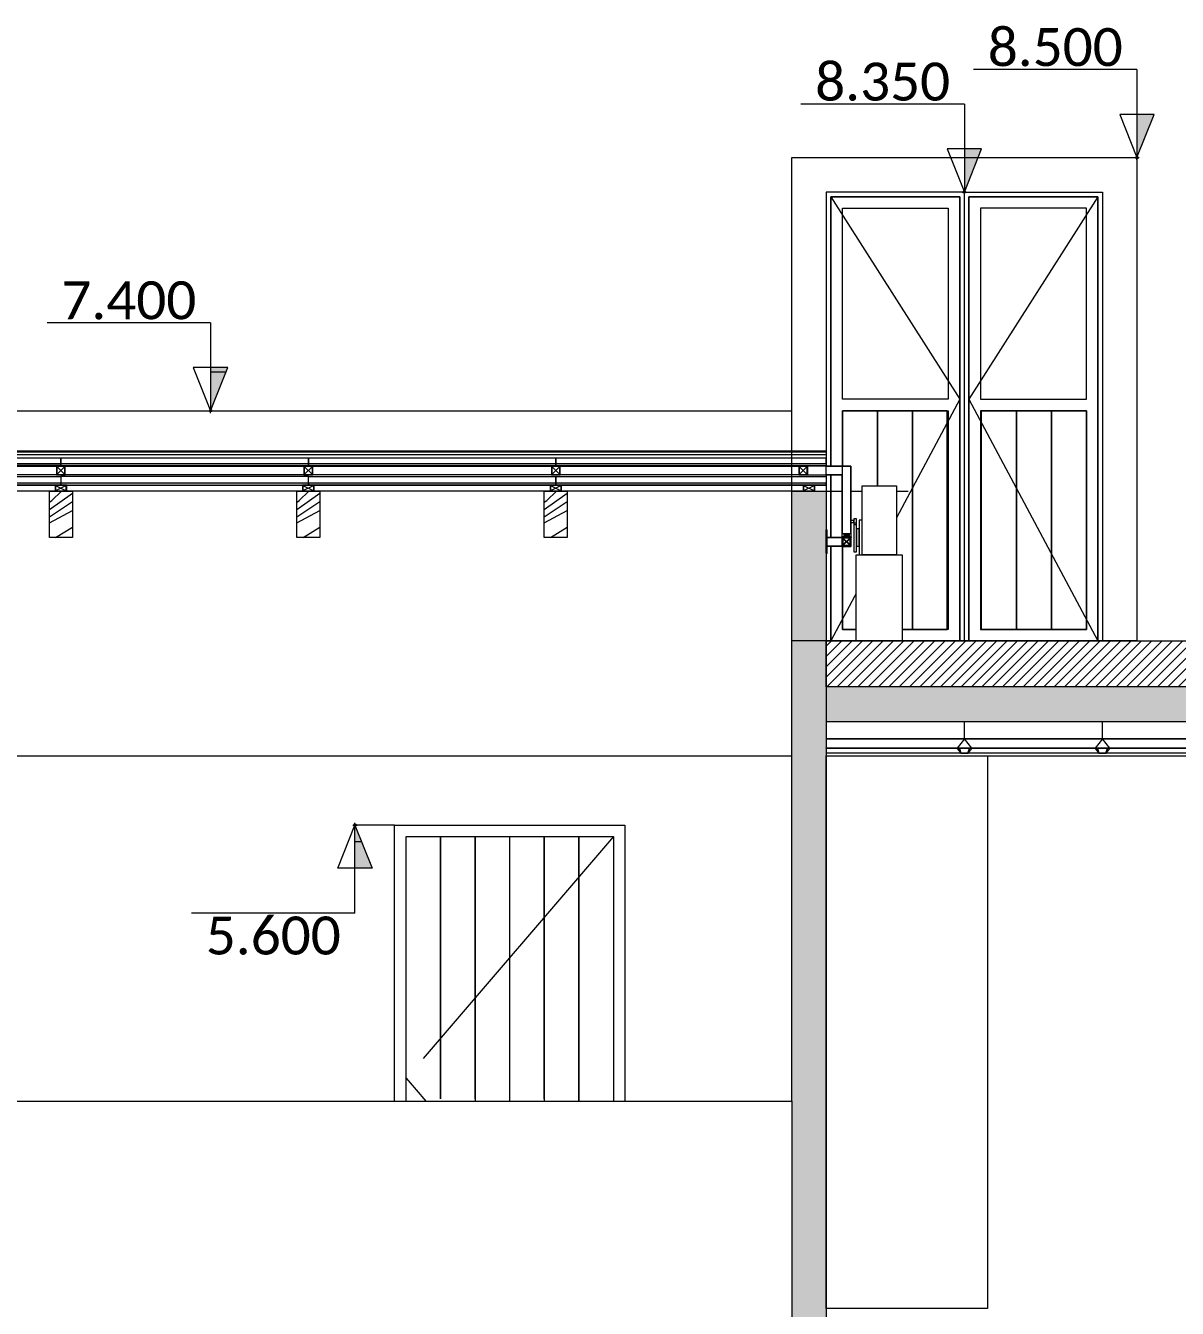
# Model space of a CAD drawing. Header units: metres. Extents: x -197 to 1099, y -24 to 14.
# Drawn here: x 1014.12 to 1019.12, y 3.5 to 9.07 of the extents above; entities that cross this region are included whole.
import ezdxf
from ezdxf.enums import TextEntityAlignment as Align

# ---------------------------------------------------------------- set-up
doc = ezdxf.new("R2010")
doc.units = ezdxf.units.M
doc.header["$LTSCALE"] = 0.001
doc.header["$PDMODE"] = 34
doc.header["$PDSIZE"] = 0.01
doc.linetypes.add('HIDDENX2', pattern=[19.05, 12.7, -6.35])
doc.layers.get('0').update_dxf_attribs({"lineweight": 13, "true_color": 0x000000})
doc.layers.get('Defpoints').update_dxf_attribs({"lineweight": 13, "true_color": 0x000000})
for name, color, linetype, lineweight, true_color in [('Jach-Anotaciones-CalidaddeLínea  0.13', 7, 'Continuous', 13, 0x000000), ('Jach-Anotaciones-CalidaddeLínea 0.05', 7, 'Continuous', 5, 0x000000), ('Jach-Anotaciones-CalidaddeLínea 0.09', 7, 'Continuous', 9, 0x000000), ('Jach-Anotaciones-Hatch-Lum100%', 7, 'Continuous', 13, 0x000000), ('Jach-Anotaciones-Hatch-Lum50%', 9, 'Continuous', 13, 0x808080), ('Jach-Anotaciones-LineasDetalle0.09mm', 7, 'Continuous', 15, 0x000000), ('JACH-Anotaciones-Textos-Lum50%', 9, 'Continuous', 13, 0x808080), ('JACH-Anotaciones-Textos-Lum75% @ 0.075', 7, 'Continuous', 13, 0x404040), ('JACH-Arq-Lineas-Proyeccion', 250, 'HIDDENX2', 13, 0x333333), ('JACH-Arq-Lineas-Proyeccion Niveles cortes', 9, 'HIDDENX2', 13, 0x808080)]:
    doc.layers.add(name, color=color, linetype=linetype, lineweight=lineweight, true_color=true_color)
doc.layers.add('PDF_Geometry', color=7, linetype='Continuous', true_color=0x4b4b4b)
doc.layers.add('Siclo Muros', color=5, linetype='Continuous')
doc.styles.add('02a-Calibri-JACH(1.8mm)', font='calibri.ttf', dxfattribs={"height": 2.2})
pattern_1 = [(0, (169.421, 45.032), (0, 6.985), [5.08, -1.905]), (90, (169.421, 45.032), (-6.985, 4e-16), [5.08, -1.905])]

# ---------------------------------------------------------------- blocks, each defined once
blk = doc.blocks.new('*U353')
at = {"lineweight": 0, "ltscale": 100}
h = blk.add_hatch(dxfattribs=at)
h.set_pattern_fill('ANGLE', color=256)
h.set_pattern_definition(pattern_1)
h.paths.add_polyline_path([(0, 2.5), (0, 0), (1, 2.5)])
h = blk.add_hatch(color=256, dxfattribs=at)
h.dxf.hatch_style = 1
h.paths.add_polyline_path([(0, 2.5), (0, 0), (1, 2.5)])
for points in [[(0, 5.099), (-9.466, 5.099)], [(0, 5.099), (0, 1.25)]]:
    blk.add_lwpolyline(points, dxfattribs=at)
for points in [[(0, 0), (1, 2.5), (-1, 2.5)], [(0, 2.5), (0, 0), (1, 2.5)]]:
    blk.add_lwpolyline(points, close=True, dxfattribs=at)
blk.add_point((0, 0), dxfattribs=at)
at = {"lineweight": 0, "ltscale": 100, "style": '02a-Calibri-JACH(1.8mm)'}
blk.add_attdef('ALT', text='', height=2.2, dxfattribs=at).set_placement((-4.733, 6.401), align=Align.MIDDLE_CENTER)
blk = doc.blocks.new('*U370')
at = {"lineweight": 0, "ltscale": 100}
h = blk.add_hatch(dxfattribs=at)
h.set_pattern_fill('ANGLE', color=256)
h.set_pattern_definition(pattern_1)
h.paths.add_polyline_path([(0, 2.5), (0, 0), (1, 2.5)])
h = blk.add_hatch(color=256, dxfattribs=at)
h.dxf.hatch_style = 1
h.paths.add_polyline_path([(0, 2.5), (0, 0), (1, 2.5)])
for points in [[(0, 5.099), (-9.466, 5.099)], [(0, 5.099), (0, 1.25)]]:
    blk.add_lwpolyline(points, dxfattribs=at)
for points in [[(0, 0), (1, 2.5), (-1, 2.5)], [(0, 2.5), (0, 0), (1, 2.5)]]:
    blk.add_lwpolyline(points, close=True, dxfattribs=at)
blk.add_point((0, 0), dxfattribs=at)
at = {"lineweight": 0, "ltscale": 100, "style": '02a-Calibri-JACH(1.8mm)'}
blk.add_attdef('ALT', text='', height=2.2, dxfattribs=at).set_placement((-4.733, 6.401), align=Align.MIDDLE_CENTER)
blk = doc.blocks.new('*U404')
at = {"lineweight": 0, "ltscale": 100}
h = blk.add_hatch(dxfattribs=at)
h.set_pattern_fill('ANGLE', color=256)
h.set_pattern_definition(pattern_1)
h.paths.add_polyline_path([(0, 2.5), (0, 0), (1, 2.5)])
h = blk.add_hatch(color=256, dxfattribs=at)
h.dxf.hatch_style = 1
h.paths.add_polyline_path([(0, 2.5), (0, 0), (1, 2.5)])
for points in [[(0, 5.099), (-9.466, 5.099)], [(0, 5.099), (0, 1.25)]]:
    blk.add_lwpolyline(points, dxfattribs=at)
for points in [[(0, 0), (1, 2.5), (-1, 2.5)], [(0, 2.5), (0, 0), (1, 2.5)]]:
    blk.add_lwpolyline(points, close=True, dxfattribs=at)
blk.add_point((0, 0), dxfattribs=at)
at = {"lineweight": 0, "ltscale": 100, "style": '02a-Calibri-JACH(1.8mm)'}
blk.add_attdef('ALT', text='', height=2.2, dxfattribs=at).set_placement((-4.733, 6.401), align=Align.MIDDLE_CENTER)
blk = doc.blocks.new('*U405')
at = {"lineweight": 0, "ltscale": 100}
h = blk.add_hatch(dxfattribs=at)
h.set_pattern_fill('ANGLE', color=256)
h.set_pattern_definition(pattern_1)
h.paths.add_polyline_path([(0, 2.5), (0, 0), (1, 2.5)])
h = blk.add_hatch(color=256, dxfattribs=at)
h.dxf.hatch_style = 1
h.paths.add_polyline_path([(0, 2.5), (0, 0), (1, 2.5)])
for points in [[(0, 5.099), (-9.466, 5.099)], [(0, 5.099), (0, 1.25)]]:
    blk.add_lwpolyline(points, dxfattribs=at)
for points in [[(0, 0), (1, 2.5), (-1, 2.5)], [(0, 2.5), (0, 0), (1, 2.5)]]:
    blk.add_lwpolyline(points, close=True, dxfattribs=at)
blk.add_point((0, 0), dxfattribs=at)
at = {"lineweight": 0, "ltscale": 100, "style": '02a-Calibri-JACH(1.8mm)'}
blk.add_attdef('ALT', text='', height=2.2, dxfattribs=at).set_placement((-4.733, 6.401), align=Align.MIDDLE_CENTER)
blk = doc.blocks.new('A$C35DA721B')
at = {"layer": 'Siclo Muros'}
h = blk.add_hatch(dxfattribs=at)
h.set_pattern_fill('AR-CONC', color=9, scale=0.05, angle=33)
h.set_pattern_definition([(83, (-3967.2723, -5426.88428), (0.317861133, 0.169009763), [0.0375, -0.4125]), (28, (-3967.2723, -5426.8843), (-0.263019929, 0.277636006), [0.03, -0.33]), (133.4514445, (-3967.2458, -5426.8702), (0.054841206, 0.446645764), [0.031870096, -0.350571056]), (79.1842, (-3967.32677, -5426.8004), (0.492606077, 0.22122257), [0.05625, -0.61875]), (129.6356355, (-3967.2857, -5426.782), (0.126665225, 0.66300899), [0.04780517, -0.52585688]), (24.184164, (-3967.32677, -5426.8004), (0.126665225, 0.66300899), [0.045, -0.495]), (54, (-3967.27122, -5426.79415), (0.35994517, -0.006282866), [0.0375, -0.4125]), (359, (-3967.2712, -5426.79415), (-0.095441807, 0.370340514), [0.03, -0.33]), (104.451445, (-3967.24122, -5426.79467), (0.264503361, 0.364057645), [0.031870095, -0.350571056]), (70.5, (-3967.2723, -5426.88428), (-0.0855544373, 0.1429055047), [0, -0.326, 0, -0.335, 0, -0.33125]), (40.5, (-3967.2723, -5426.88428), (0.002908332, 0.2370297167), [0, -0.191, 0, -0.3185, 0, -0.12625]), (0.5, (-3967.36581, -5426.94501), (0.2299927147, 0.1359122147), [0, -0.125, 0, -0.39, 0, -0.5175]), (350.5, (-3967.40775, -5426.97224), (0.2172899974, 0.2007905274), [0, -0.1625, 0, -0.259, 0, -0.3675])])
h.paths.add_polyline_path([(0.0635, 0.0212), (0.0542, 0.0212), (0.0476, 0), (0.0159, 0), (0.0093, 0.0212), (0, 0.0212), (0, 0.0222), (0.01, 0.0222), (0.0166, 0.001), (0.0469, 0.001), (0.0535, 0.0222), (0.0635, 0.0222)])
at = {"layer": 'Jach-Anotaciones-CalidaddeLínea 0.05'}
blk.add_lwpolyline([(0.0635, 0.0212), (0.0542, 0.0212), (0.0476, 0), (0.0159, 0), (0.0093, 0.0212), (0, 0.0212), (0, 0.0222), (0.01, 0.0222), (0.0166, 0.001), (0.0469, 0.001), (0.0535, 0.0222), (0.0635, 0.0222)], close=True, dxfattribs=at)
blk.add_lwpolyline([(0.0159, 0), (0.0476, 0)], dxfattribs=at)

msp = doc.modelspace()

# ---------------------------------------------------------------- hatches: boundary and pattern name
at = {"layer": 'Jach-Anotaciones-Hatch-Lum100%', "lineweight": 0, "ltscale": 100}
h = msp.add_hatch(color=256, dxfattribs=at)
h.dxf.hatch_style = 1
h.paths.add_polyline_path([(1017.44885, 7.05), (1017.59885, 7.05), (1017.59886, 3), (1017.44886, 3)])
h = msp.add_hatch(color=256, dxfattribs=at)
h.dxf.hatch_style = 1
h.paths.add_polyline_path([(1021.89886, 6.19996), (1017.59886, 6.19996), (1017.59886, 6.04996), (1021.89886, 6.04996)])
at = {"layer": 'Jach-Anotaciones-Hatch-Lum50%', "ltscale": 100}
h = msp.add_hatch(dxfattribs=at)
h.set_pattern_fill('WOOD_01', color=256, scale=0.6, angle=45, pattern_type=2)
h.set_pattern_definition([(45, (1041.9931, 0.63215), (-0.424264, 0.424264), [0.12, -0.48]), (53.9726, (1042.226444, 0.407294), (2.121321363, 2.969847486), [0.115412, -11.425817]), (50.7105, (1042.196745, 0.428507), (3.39411877, 4.24263461), [0.120599, -5.909326]), (29.5779, (1042.069466, 0.555786), (5.939691386, 3.394117717), [0.180499, -17.869426]), (38.6599, (1041.937944, 0.70428), (0.42426334, 0.42426507), [0.108665, -5.324566]), (30.0686, (1042.192503, 0.475176), (2.12131965, 1.272792894), [0.093145, -9.221359]), (33.6901, (1041.79794, 0.57276), (0.42426404, 0.42426435), [0.244753, -2.814658]), (50.7105, (1042.26463, 0.36911), (3.39411877, 4.24263461), [0.060299, -5.969625]), (45, (1042.0822, 0.54306), (-0.424264, 0.424264), [0.06, -0.54]), (45, (1041.9464, 0.5091), (-0.424264, 0.424264), [0.18, -0.42]), (56.3099, (1041.96764, 0.65761), (1.2727932, 2.12131916), [0.061188, -2.998223]), (47.7263, (1042.082194, 0.458205), (8.06101912, 8.909543879), [0.126143, -12.488135]), (37.4054, (1042.116135, 0.46669), (3.81837388, 2.9698511), [0.090796, -8.98885]), (45, (1042.25614, 0.28426), (-0.424264, 0.424264), [0.12, -0.48]), (43.8309, (1042.234929, 0.220617), (0.4242638206, 0.4242644723), [0.294061, -29.11206]), (45, (1041.91673, 0.5388), (-0.424264, 0.424264), [0.06, -0.54]), (45, (1041.9252, 0.6152), (-0.424264, 0.424264), [0.06, -0.54]), (45, (1041.6961, 0.46245), (-0.424264, 0.424264), [0.09, -0.51]), (35.5377, (1041.78945, 0.59821), (0.42426394, 0.42426427), [0.182483, -3.467174]), (45, (1041.6537, 0.46245), (-0.424264, 0.424264), [0.12, -0.48]), (45, (1041.98886, 0.03394), (-0.424264, 0.424264), [0.066, -0.534]), (45, (1042.184, 0.2715), (-0.424264, 0.424264), [0.06, -0.54]), (45, (1041.9549, 0.0679), (-0.424264, 0.424264), [0.126, -0.474]), (50.4403, (1042.145834, 0.309713), (3.818378705, 4.666902416), [0.12657, -12.530443]), (45, (1042.11614, 0.3479), (-0.424264, 0.424264), [0.114, -0.486]), (45, (1041.88703, 0.13576), (-0.424264, 0.424264), [0.066, -0.534]), (43.8309, (1041.870062, 0.254558), (0.4242638206, 0.4242644723), [0.294061, -29.11206]), (45, (1041.87006, 0.3309), (-0.424264, 0.424264), [0.06, -0.54]), (45, (1041.8149, 0.3012), (-0.424264, 0.424264), [0.06, -0.54]), (45, (1041.9846, 0.47093), (-0.424264, 0.424264), [0.12, -0.48]), (45, (1041.8913, 0.39457), (-0.424264, 0.424264), [0.06, -0.54]), (45, (1041.7555, 0.3606), (-0.424264, 0.424264), [0.12, -0.48]), (64.6538, (1042.048253, 0.296985), (2.96985089, 6.363958836), [0.089197, -8.830444]), (56.3099, (1041.85733, 0.34365), (1.2727932, 2.12131916), [0.061188, -2.998223]), (56.3099, (1042.04825, 0.49215), (1.2727932, 2.12131916), [0.061188, -2.998223]), (50.7105, (1041.759753, 0.52609), (3.39411877, 4.24263461), [0.060299, -5.969625]), (34.6952, (1041.598533, 0.424264), (2.96984622, 2.12132258), [0.067082, -6.641121]), (33.6901, (1042.03552, 0.08061), (0.42426404, 0.42426435), [0.061188, -2.998223]), (135, (1042.08644, 0.11455), (-0.424264, -0.424264), [0, -0.6]), (31.6076, (1041.759753, 0.263044), (8.909532612, 5.515445915), [0.129522, -12.822692]), (56.3099, (1041.95916, 0.58124), (1.2727932, 2.12131916), [0.061188, -2.998223]), (55.3048, (1042.226444, 0.313955), (1.69705786, 2.54558264), [0.067082, -6.641121]), (33.6901, (1041.91249, 0.37335), (0.42426404, 0.42426435), [0.061188, -2.998223]), (33.6901, (1041.9337, 0.43699), (0.42426404, 0.42426435), [0.061188, -2.998223]), (26.5651, (1041.80218, 0.22062), (0.4242635, 0.4242645), [0.075895, -1.821472]), (30.9638, (1041.7046, 0.41154), (0.4242634, 0.4242644), [0.247387, -2.226476]), (28.3008, (1041.759753, 0.52609), (3.81837394, 2.12132298), [0.187925, -6.076257]), (45, (1041.73854, 0.5473), (-0.424264, 0.424264), [0.072, -0.528]), (30.9638, (1042.04401, 0.15698), (0.4242634, 0.4242644), [0.247387, -2.226476]), (30.9638, (1041.97189, 0.14425), (0.4242634, 0.4242644), [0.247387, -2.226476]), (30.9638, (1041.9337, 0.18243), (0.4242634, 0.4242644), [0.247387, -2.226476]), (34.6952, (1041.700356, 0.32244), (2.96984622, 2.12132258), [0.067082, -6.641121]), (30.9638, (1041.84036, 0.44548), (0.4242634, 0.4242644), [0.123693, -2.35017]), (34.6952, (1041.83612, 0.186676), (2.96984622, 2.12132258), [0.067082, -6.641121]), (42.6141, (1042.086437, 0.377595), (0.424263525, 0.424264566), [0.144125, -14.268369]), (34.6952, (1041.9634, 0.407294), (2.96984622, 2.12132258), [0.067082, -6.641121]), (57.5288, (1042.018554, 0.44548), (1.2727927, 2.12132025), [0.055317, -5.476409]), (34.5626, (1041.857334, 0.165463), (5.51542654, 3.818382702), [0.2318364, -22.951773]), (36.8699, (1042.04825, 0.296985), (0.42426394, 0.42426374), [0.084853, -4.157788]), (49.7636, (1041.891275, 0.22486), (4.24264429, 5.091165176), [0.144499, -7.080457]), (45, (1041.9846, 0.33517), (-0.424264, 0.424264), [0.186, -0.414]), (29.7449, (1041.6452, 0.377595), (2.12131951, 1.2727928), [0.068411, -6.772642]), (35.5377, (1042.08644, 0.11455), (0.42426394, 0.42426427), [0.182483, -3.467174]), (25.0169, (1041.908246, 0.11455), (1.69705594, 0.84852837), [0.070228, -6.952591]), (45, (1042.0016, 0.7085), (-0.424264, 0.424264), [0.03, -0.57]), (45, (1042.18826, 0.52184), (-0.424264, 0.424264), [0.06, -0.54]), (56.3099, (1042.341, 0.36911), (1.2727932, 2.12131916), [0.061188, -2.998223]), (45, (1042.3028, 0.4158), (-0.424264, 0.424264), [0.108, -0.492]), (28.3008, (1042.07371, 0.636396), (3.81837394, 2.12132298), [0.062642, -6.201541]), (33.0207, (1042.167047, 0.551543), (9.758539134, 6.363495148), [0.110404, -20.1303864]), (135, (1042.341, 0.3691), (-0.424264, -0.424264), [0, -0.6]), (45, (1042.37494, 0.42), (-0.424264, 0.424264), [0.054, -0.546]), (45, (1042.2943, 0.50063), (-0.424264, 0.424264), [0.054, -0.546]), (45, (1042.2731, 0.52184), (-0.424264, 0.424264), [0.054, -0.546]), (21.0376, (1042.12886, 0.666095), (4.24263504, 1.69706195), [0.059093, -5.850217]), (33.5163, (1042.077951, 0.717006), (2.545650366, 1.6969903074), [0.055103, -39.129315]), (26.5651, (1042.23069, 0.56427), (0.4242635, 0.4242645), [0.056921, -1.840445]), (32.4712, (1042.0228, 0.77216), (2.54558438, 1.69705658), [0.055317, -5.476409])])
h.paths.add_polyline_path([(1014.22384, 7.05), (1014.32383, 7.05), (1014.32383, 6.85), (1014.22384, 6.85)])
h = msp.add_hatch(dxfattribs=at)
h.set_pattern_fill('WOOD_01', color=256, scale=0.6, angle=45, pattern_type=2)
h.set_pattern_definition([(45, (1043.0681, 0.63215), (-0.424264, 0.424264), [0.12, -0.48]), (53.9726, (1043.301437, 0.407294), (2.121321363, 2.969847486), [0.115412, -11.425817]), (50.7105, (1043.27174, 0.428507), (3.39411877, 4.24263461), [0.120599, -5.909326]), (29.5779, (1043.14446, 0.555786), (5.939691386, 3.394117717), [0.180499, -17.869426]), (38.6599, (1043.01294, 0.70428), (0.42426334, 0.42426507), [0.108665, -5.324566]), (30.0686, (1043.267496, 0.475176), (2.12131965, 1.272792894), [0.093145, -9.221359]), (33.6901, (1042.87293, 0.57276), (0.42426404, 0.42426435), [0.244753, -2.814658]), (50.7105, (1043.33962, 0.36911), (3.39411877, 4.24263461), [0.060299, -5.969625]), (45, (1043.1572, 0.54306), (-0.424264, 0.424264), [0.06, -0.54]), (45, (1043.0214, 0.5091), (-0.424264, 0.424264), [0.18, -0.42]), (56.3099, (1043.04264, 0.65761), (1.2727932, 2.12131916), [0.061188, -2.998223]), (47.7263, (1043.157188, 0.458205), (8.06101912, 8.909543879), [0.126143, -12.488135]), (37.4054, (1043.19113, 0.46669), (3.81837388, 2.9698511), [0.090796, -8.98885]), (45, (1043.33114, 0.28426), (-0.424264, 0.424264), [0.12, -0.48]), (43.8309, (1043.309923, 0.220617), (0.4242638206, 0.4242644723), [0.294061, -29.11206]), (45, (1042.9917, 0.5388), (-0.424264, 0.424264), [0.06, -0.54]), (45, (1043.0002, 0.6152), (-0.424264, 0.424264), [0.06, -0.54]), (45, (1042.7711, 0.46245), (-0.424264, 0.424264), [0.09, -0.51]), (35.5377, (1042.86445, 0.59821), (0.42426394, 0.42426427), [0.182483, -3.467174]), (45, (1042.7287, 0.46245), (-0.424264, 0.424264), [0.12, -0.48]), (45, (1043.06385, 0.03394), (-0.424264, 0.424264), [0.066, -0.534]), (45, (1043.259, 0.2715), (-0.424264, 0.424264), [0.06, -0.54]), (45, (1043.0299, 0.0679), (-0.424264, 0.424264), [0.126, -0.474]), (50.4403, (1043.220827, 0.309713), (3.818378705, 4.666902416), [0.12657, -12.530443]), (45, (1043.1911, 0.3479), (-0.424264, 0.424264), [0.114, -0.486]), (45, (1042.962, 0.13576), (-0.424264, 0.424264), [0.066, -0.534]), (43.8309, (1042.945055, 0.254558), (0.4242638206, 0.4242644723), [0.294061, -29.11206]), (45, (1042.94506, 0.3309), (-0.424264, 0.424264), [0.06, -0.54]), (45, (1042.8899, 0.3012), (-0.424264, 0.424264), [0.06, -0.54]), (45, (1043.0596, 0.47093), (-0.424264, 0.424264), [0.12, -0.48]), (45, (1042.96627, 0.39457), (-0.424264, 0.424264), [0.06, -0.54]), (45, (1042.8305, 0.3606), (-0.424264, 0.424264), [0.12, -0.48]), (64.6538, (1043.123246, 0.296985), (2.96985089, 6.363958836), [0.089197, -8.830444]), (56.3099, (1042.93233, 0.34365), (1.2727932, 2.12131916), [0.061188, -2.998223]), (56.3099, (1043.12325, 0.49215), (1.2727932, 2.12131916), [0.061188, -2.998223]), (50.7105, (1042.834747, 0.52609), (3.39411877, 4.24263461), [0.060299, -5.969625]), (34.6952, (1042.673526, 0.424264), (2.96984622, 2.12132258), [0.067082, -6.641121]), (33.6901, (1043.11052, 0.08061), (0.42426404, 0.42426435), [0.061188, -2.998223]), (135, (1043.16143, 0.11455), (-0.424264, -0.424264), [0, -0.6]), (31.6076, (1042.834747, 0.263044), (8.909532612, 5.515445915), [0.129522, -12.822692]), (56.3099, (1043.03415, 0.58124), (1.2727932, 2.12131916), [0.061188, -2.998223]), (55.3048, (1043.301437, 0.313955), (1.69705786, 2.54558264), [0.067082, -6.641121]), (33.6901, (1042.98748, 0.37335), (0.42426404, 0.42426435), [0.061188, -2.998223]), (33.6901, (1043.0087, 0.43699), (0.42426404, 0.42426435), [0.061188, -2.998223]), (26.5651, (1042.87717, 0.22062), (0.4242635, 0.4242645), [0.075895, -1.821472]), (30.9638, (1042.77959, 0.41154), (0.4242634, 0.4242644), [0.247387, -2.226476]), (28.3008, (1042.834747, 0.52609), (3.81837394, 2.12132298), [0.187925, -6.076257]), (45, (1042.81353, 0.5473), (-0.424264, 0.424264), [0.072, -0.528]), (30.9638, (1043.119, 0.15698), (0.4242634, 0.4242644), [0.247387, -2.226476]), (30.9638, (1043.04688, 0.14425), (0.4242634, 0.4242644), [0.247387, -2.226476]), (30.9638, (1043.0087, 0.18243), (0.4242634, 0.4242644), [0.247387, -2.226476]), (34.6952, (1042.77535, 0.32244), (2.96984622, 2.12132258), [0.067082, -6.641121]), (30.9638, (1042.91536, 0.44548), (0.4242634, 0.4242644), [0.123693, -2.35017]), (34.6952, (1042.911114, 0.186676), (2.96984622, 2.12132258), [0.067082, -6.641121]), (42.6141, (1043.16143, 0.377595), (0.424263525, 0.424264566), [0.144125, -14.268369]), (34.6952, (1043.038394, 0.407294), (2.96984622, 2.12132258), [0.067082, -6.641121]), (57.5288, (1043.09355, 0.44548), (1.2727927, 2.12132025), [0.055317, -5.476409]), (34.5626, (1042.932328, 0.165463), (5.51542654, 3.818382702), [0.2318364, -22.951773]), (36.8699, (1043.12325, 0.296985), (0.42426394, 0.42426374), [0.084853, -4.157788]), (49.7636, (1042.96627, 0.22486), (4.24264429, 5.091165176), [0.144499, -7.080457]), (45, (1043.0596, 0.33517), (-0.424264, 0.424264), [0.186, -0.414]), (29.7449, (1042.720196, 0.377595), (2.12131951, 1.2727928), [0.068411, -6.772642]), (35.5377, (1043.16143, 0.11455), (0.42426394, 0.42426427), [0.182483, -3.467174]), (25.0169, (1042.98324, 0.11455), (1.69705594, 0.84852837), [0.070228, -6.952591]), (45, (1043.0766, 0.7085), (-0.424264, 0.424264), [0.03, -0.57]), (45, (1043.26325, 0.52184), (-0.424264, 0.424264), [0.06, -0.54]), (56.3099, (1043.41599, 0.36911), (1.2727932, 2.12131916), [0.061188, -2.998223]), (45, (1043.3778, 0.4158), (-0.424264, 0.424264), [0.108, -0.492]), (28.3008, (1043.1487, 0.636396), (3.81837394, 2.12132298), [0.062642, -6.201541]), (33.0207, (1043.24204, 0.551543), (9.758539134, 6.363495148), [0.110404, -20.1303864]), (135, (1043.416, 0.3691), (-0.424264, -0.424264), [0, -0.6]), (45, (1043.4499, 0.42), (-0.424264, 0.424264), [0.054, -0.546]), (45, (1043.3693, 0.50063), (-0.424264, 0.424264), [0.054, -0.546]), (45, (1043.3481, 0.52184), (-0.424264, 0.424264), [0.054, -0.546]), (21.0376, (1043.203857, 0.666095), (4.24263504, 1.69706195), [0.059093, -5.850217]), (33.5163, (1043.152945, 0.717006), (2.545650366, 1.6969903074), [0.055103, -39.129315]), (26.5651, (1043.30568, 0.56427), (0.4242635, 0.4242645), [0.056921, -1.840445]), (32.4712, (1043.09779, 0.77216), (2.54558438, 1.69705658), [0.055317, -5.476409])])
h.paths.add_polyline_path([(1015.29884, 7.05), (1015.39883, 7.05), (1015.39883, 6.85), (1015.29884, 6.85)])
h = msp.add_hatch(dxfattribs=at)
h.set_pattern_fill('WOOD_01', color=256, scale=0.6, angle=45, pattern_type=2)
h.set_pattern_definition([(45, (1044.1431, 0.63215), (-0.424264, 0.424264), [0.12, -0.48]), (53.9726, (1044.376437, 0.407294), (2.121321363, 2.969847486), [0.115412, -11.425817]), (50.7105, (1044.34674, 0.428507), (3.39411877, 4.24263461), [0.120599, -5.909326]), (29.5779, (1044.21946, 0.555786), (5.939691386, 3.394117717), [0.180499, -17.869426]), (38.6599, (1044.08794, 0.70428), (0.42426334, 0.42426507), [0.108665, -5.324566]), (30.0686, (1044.342496, 0.475176), (2.12131965, 1.272792894), [0.093145, -9.221359]), (33.6901, (1043.94793, 0.57276), (0.42426404, 0.42426435), [0.244753, -2.814658]), (50.7105, (1044.41462, 0.36911), (3.39411877, 4.24263461), [0.060299, -5.969625]), (45, (1044.2322, 0.54306), (-0.424264, 0.424264), [0.06, -0.54]), (45, (1044.0964, 0.5091), (-0.424264, 0.424264), [0.18, -0.42]), (56.3099, (1044.11764, 0.65761), (1.2727932, 2.12131916), [0.061188, -2.998223]), (47.7263, (1044.232188, 0.458205), (8.06101912, 8.909543879), [0.126143, -12.488135]), (37.4054, (1044.26613, 0.46669), (3.81837388, 2.9698511), [0.090796, -8.98885]), (45, (1044.40614, 0.28426), (-0.424264, 0.424264), [0.12, -0.48]), (43.8309, (1044.384923, 0.220617), (0.4242638206, 0.4242644723), [0.294061, -29.11206]), (45, (1044.0667, 0.5388), (-0.424264, 0.424264), [0.06, -0.54]), (45, (1044.0752, 0.6152), (-0.424264, 0.424264), [0.06, -0.54]), (45, (1043.8461, 0.46245), (-0.424264, 0.424264), [0.09, -0.51]), (35.5377, (1043.93945, 0.59821), (0.42426394, 0.42426427), [0.182483, -3.467174]), (45, (1043.8037, 0.46245), (-0.424264, 0.424264), [0.12, -0.48]), (45, (1044.13885, 0.03394), (-0.424264, 0.424264), [0.066, -0.534]), (45, (1044.334, 0.2715), (-0.424264, 0.424264), [0.06, -0.54]), (45, (1044.1049, 0.0679), (-0.424264, 0.424264), [0.126, -0.474]), (50.4403, (1044.295827, 0.309713), (3.818378705, 4.666902416), [0.12657, -12.530443]), (45, (1044.2661, 0.3479), (-0.424264, 0.424264), [0.114, -0.486]), (45, (1044.037, 0.13576), (-0.424264, 0.424264), [0.066, -0.534]), (43.8309, (1044.020055, 0.254558), (0.4242638206, 0.4242644723), [0.294061, -29.11206]), (45, (1044.02006, 0.3309), (-0.424264, 0.424264), [0.06, -0.54]), (45, (1043.9649, 0.3012), (-0.424264, 0.424264), [0.06, -0.54]), (45, (1044.1346, 0.47093), (-0.424264, 0.424264), [0.12, -0.48]), (45, (1044.04127, 0.39457), (-0.424264, 0.424264), [0.06, -0.54]), (45, (1043.9055, 0.3606), (-0.424264, 0.424264), [0.12, -0.48]), (64.6538, (1044.198246, 0.296985), (2.96985089, 6.363958836), [0.089197, -8.830444]), (56.3099, (1044.00733, 0.34365), (1.2727932, 2.12131916), [0.061188, -2.998223]), (56.3099, (1044.19825, 0.49215), (1.2727932, 2.12131916), [0.061188, -2.998223]), (50.7105, (1043.909747, 0.52609), (3.39411877, 4.24263461), [0.060299, -5.969625]), (34.6952, (1043.748526, 0.424264), (2.96984622, 2.12132258), [0.067082, -6.641121]), (33.6901, (1044.18552, 0.08061), (0.42426404, 0.42426435), [0.061188, -2.998223]), (135, (1044.23643, 0.11455), (-0.424264, -0.424264), [0, -0.6]), (31.6076, (1043.909747, 0.263044), (8.909532612, 5.515445915), [0.129522, -12.822692]), (56.3099, (1044.10915, 0.58124), (1.2727932, 2.12131916), [0.061188, -2.998223]), (55.3048, (1044.376437, 0.313955), (1.69705786, 2.54558264), [0.067082, -6.641121]), (33.6901, (1044.06248, 0.37335), (0.42426404, 0.42426435), [0.061188, -2.998223]), (33.6901, (1044.0837, 0.43699), (0.42426404, 0.42426435), [0.061188, -2.998223]), (26.5651, (1043.95217, 0.22062), (0.4242635, 0.4242645), [0.075895, -1.821472]), (30.9638, (1043.85459, 0.41154), (0.4242634, 0.4242644), [0.247387, -2.226476]), (28.3008, (1043.909747, 0.52609), (3.81837394, 2.12132298), [0.187925, -6.076257]), (45, (1043.88853, 0.5473), (-0.424264, 0.424264), [0.072, -0.528]), (30.9638, (1044.194, 0.15698), (0.4242634, 0.4242644), [0.247387, -2.226476]), (30.9638, (1044.12188, 0.14425), (0.4242634, 0.4242644), [0.247387, -2.226476]), (30.9638, (1044.0837, 0.18243), (0.4242634, 0.4242644), [0.247387, -2.226476]), (34.6952, (1043.85035, 0.32244), (2.96984622, 2.12132258), [0.067082, -6.641121]), (30.9638, (1043.99036, 0.44548), (0.4242634, 0.4242644), [0.123693, -2.35017]), (34.6952, (1043.986114, 0.186676), (2.96984622, 2.12132258), [0.067082, -6.641121]), (42.6141, (1044.23643, 0.377595), (0.424263525, 0.424264566), [0.144125, -14.268369]), (34.6952, (1044.113394, 0.407294), (2.96984622, 2.12132258), [0.067082, -6.641121]), (57.5288, (1044.16855, 0.44548), (1.2727927, 2.12132025), [0.055317, -5.476409]), (34.5626, (1044.007328, 0.165463), (5.51542654, 3.818382702), [0.2318364, -22.951773]), (36.8699, (1044.19825, 0.296985), (0.42426394, 0.42426374), [0.084853, -4.157788]), (49.7636, (1044.04127, 0.22486), (4.24264429, 5.091165176), [0.144499, -7.080457]), (45, (1044.1346, 0.33517), (-0.424264, 0.424264), [0.186, -0.414]), (29.7449, (1043.795196, 0.377595), (2.12131951, 1.2727928), [0.068411, -6.772642]), (35.5377, (1044.23643, 0.11455), (0.42426394, 0.42426427), [0.182483, -3.467174]), (25.0169, (1044.05824, 0.11455), (1.69705594, 0.84852837), [0.070228, -6.952591]), (45, (1044.1516, 0.7085), (-0.424264, 0.424264), [0.03, -0.57]), (45, (1044.33825, 0.52184), (-0.424264, 0.424264), [0.06, -0.54]), (56.3099, (1044.49099, 0.36911), (1.2727932, 2.12131916), [0.061188, -2.998223]), (45, (1044.4528, 0.4158), (-0.424264, 0.424264), [0.108, -0.492]), (28.3008, (1044.2237, 0.636396), (3.81837394, 2.12132298), [0.062642, -6.201541]), (33.0207, (1044.31704, 0.551543), (9.758539134, 6.363495148), [0.110404, -20.1303864]), (135, (1044.491, 0.3691), (-0.424264, -0.424264), [0, -0.6]), (45, (1044.5249, 0.42), (-0.424264, 0.424264), [0.054, -0.546]), (45, (1044.4443, 0.50063), (-0.424264, 0.424264), [0.054, -0.546]), (45, (1044.4231, 0.52184), (-0.424264, 0.424264), [0.054, -0.546]), (21.0376, (1044.278857, 0.666095), (4.24263504, 1.69706195), [0.059093, -5.850217]), (33.5163, (1044.227945, 0.717006), (2.545650366, 1.6969903074), [0.055103, -39.129315]), (26.5651, (1044.38068, 0.56427), (0.4242635, 0.4242645), [0.056921, -1.840445]), (32.4712, (1044.17279, 0.77216), (2.54558438, 1.69705658), [0.055317, -5.476409])])
h.paths.add_polyline_path([(1016.37384, 7.05), (1016.47383, 7.05), (1016.47383, 6.85), (1016.37384, 6.85)])
h = msp.add_hatch(dxfattribs=at)
h.set_pattern_fill('ANSI31', color=256, scale=0.01)
h.paths.add_polyline_path([(1017.59886, 6.39996), (1022.04886, 6.39996), (1022.04886, 6.19996), (1017.59886, 6.19996)])
at = {"layer": 'JACH-Anotaciones-Textos-Lum50%', "ltscale": 100}
h = msp.add_hatch(color=256, dxfattribs=at)
h.dxf.hatch_style = 1
h.paths.add_polyline_path([(1013.19884, 7.17051), (1014.27384, 7.17045), (1014.27384, 7.16146), (1013.19884, 7.16151)])
h = msp.add_hatch(color=256, dxfattribs=at)
h.dxf.hatch_style = 1
h.paths.add_polyline_path([(1014.27384, 7.1704), (1015.34884, 7.17034), (1015.34884, 7.16134), (1014.27384, 7.1614)])
h = msp.add_hatch(color=256, dxfattribs=at)
h.dxf.hatch_style = 1
h.paths.add_polyline_path([(1015.34884, 7.17034), (1016.42384, 7.17029), (1016.42384, 7.16129), (1015.34884, 7.16134)])
h = msp.add_hatch(color=256, dxfattribs=at)
h.dxf.hatch_style = 1
h.paths.add_polyline_path([(1016.42384, 7.17029), (1017.59884, 7.17023), (1017.59884, 7.16123), (1016.42384, 7.16129)])
h = msp.add_hatch(color=256, dxfattribs=at)
h.dxf.hatch_style = 1
h.paths.add_polyline_path([(1013.19884, 7.07699), (1014.27384, 7.07699), (1014.27384, 7.08599), (1013.19884, 7.08599)])
h = msp.add_hatch(color=256, dxfattribs=at)
h.dxf.hatch_style = 1
h.paths.add_polyline_path([(1014.27384, 7.07699), (1015.34884, 7.07699), (1015.34884, 7.08599), (1014.27384, 7.08599)])
h = msp.add_hatch(color=256, dxfattribs=at)
h.dxf.hatch_style = 1
h.paths.add_polyline_path([(1015.34884, 7.07699), (1016.42384, 7.07699), (1016.42384, 7.08599), (1015.34884, 7.08599)])
h = msp.add_hatch(color=256, dxfattribs=at)
h.dxf.hatch_style = 1
h.paths.add_polyline_path([(1016.42384, 7.07699), (1017.59884, 7.07699), (1017.59884, 7.08599), (1016.42384, 7.08599)])

# ---------------------------------------------------------------- linework, layer by layer
at = {"layer": 'Jach-Anotaciones-CalidaddeLínea  0.13', "ltscale": 100}
for points in [[(1014.22384, 7.05), (1014.32383, 7.05), (1014.32383, 6.85), (1014.22384, 6.85)], [(1015.29884, 7.05), (1015.39883, 7.05), (1015.39883, 6.85), (1015.29884, 6.85)], [(1016.37384, 7.05), (1016.47383, 7.05), (1016.47383, 6.85), (1016.37384, 6.85)]]:
    msp.add_lwpolyline(points, close=True, dxfattribs=at)
at = {"layer": 'Jach-Anotaciones-CalidaddeLínea 0.05'}
for points in [[(1018.19885, 5.97515), (1018.19885, 6.05195)], [(1018.79885, 5.97515), (1018.79885, 6.05195)], [(1017.59885, 5.93415), (1019.61544, 5.93416), (1021.89886, 5.93416)]]:
    msp.add_lwpolyline(points, dxfattribs=at)
for points in [[(1017.59885, 5.97415), (1017.59885, 5.97515), (1021.89886, 5.97516), (1021.89886, 5.97416)], [(1018.19885, 5.91195), (1018.2147, 5.91195), (1018.2306, 5.93315), (1018.2306, 5.93415), (1018.19885, 5.97515), (1018.1671, 5.93415), (1018.1671, 5.93315), (1018.183, 5.91195)], [(1018.79885, 5.91195), (1018.8147, 5.91195), (1018.8306, 5.93315), (1018.8306, 5.93415), (1018.79885, 5.97515), (1018.7671, 5.93415), (1018.7671, 5.93315), (1018.783, 5.91195)], [(1017.59885, 5.93415), (1017.59885, 5.93515), (1019.61544, 5.93516), (1021.89886, 5.93516), (1021.89886, 5.93416), (1019.61544, 5.93416)]]:
    msp.add_lwpolyline(points, close=True, dxfattribs=at)
at = {"layer": 'Jach-Anotaciones-CalidaddeLínea 0.05', "ltscale": 100}
msp.add_lwpolyline([(1017.59885, 5.89995), (1021.89886, 5.89996), (1021.89886, 5.91196), (1017.59885, 5.91195)], close=True, dxfattribs=at)
at = {"layer": 'Jach-Anotaciones-CalidaddeLínea 0.09', "ltscale": 100}
for points in [[(1018.19886, 8.35), (1017.59886, 8.35), (1017.59886, 6.39996), (1018.19886, 6.39996)], [(1018.17886, 6.39996), (1017.61886, 6.39996), (1017.61886, 8.33), (1018.17886, 8.33)], [(1018.17886, 8.33), (1017.61886, 8.33), (1017.61886, 6.39996), (1018.17886, 6.39996)], [(1018.19886, 8.35), (1018.79886, 8.35), (1018.79886, 6.39996), (1018.19886, 6.39996)], [(1018.21886, 6.39996), (1018.77886, 6.39996), (1018.77886, 8.33), (1018.21886, 8.33)], [(1018.21886, 8.33), (1018.77886, 8.33), (1018.77886, 6.39996), (1018.21886, 6.39996)], [(1017.82086, 7.39996), (1017.66886, 7.39996), (1017.66886, 6.44996), (1017.82086, 6.44996)], [(1017.97286, 7.39996), (1017.82086, 7.39996), (1017.82086, 6.44996), (1017.97286, 6.44996)], [(1018.12486, 7.39996), (1017.97286, 7.39996), (1017.97286, 6.44996), (1018.12486, 6.44996)], [(1018.27286, 7.39996), (1018.42486, 7.39996), (1018.42486, 6.44996), (1018.27286, 6.44996)], [(1018.42486, 7.39996), (1018.57686, 7.39996), (1018.57686, 6.44996), (1018.42486, 6.44996)], [(1018.57686, 7.39996), (1018.72886, 7.39996), (1018.72886, 6.44996), (1018.57686, 6.44996)], [(1010.94884, 7.225), (1017.59884, 7.225), (1017.59884, 7.22392), (1010.94884, 7.22392)], [(1010.94884, 7.22392), (1017.59884, 7.22392), (1017.59884, 7.22092), (1010.94884, 7.22092)], [(1010.94884, 7.22092), (1017.59884, 7.22092), (1017.59884, 7.20893), (1010.94884, 7.20893)], [(1013.19884, 7.17045), (1014.27384, 7.1704), (1014.27384, 7.19461), (1013.19884, 7.19467)], [(1014.27384, 7.1704), (1015.34884, 7.17034), (1015.34884, 7.19455), (1014.27384, 7.19461)], [(1015.34884, 7.17034), (1016.42384, 7.17029), (1016.42384, 7.1945), (1015.34884, 7.19455)], [(1016.42384, 7.17029), (1017.59884, 7.17023), (1017.59884, 7.19444), (1016.42384, 7.1945)], [(1013.19884, 7.17051), (1014.27384, 7.17045), (1014.27384, 7.16146), (1013.19884, 7.16151)], [(1013.21784, 7.15955), (1014.25484, 7.15955), (1014.25484, 7.12168), (1013.21784, 7.12168)], [(1014.25484, 7.12155), (1014.29284, 7.12155), (1014.29284, 7.15955), (1014.25484, 7.15955)], [(1014.25634, 7.12305), (1014.29134, 7.12305), (1014.29134, 7.15805), (1014.25634, 7.15805)], [(1014.27384, 7.1704), (1015.34884, 7.17034), (1015.34884, 7.16134), (1014.27384, 7.1614)], [(1014.29284, 7.15949), (1015.32984, 7.15949), (1015.32984, 7.12162), (1014.29284, 7.12162)], [(1015.32984, 7.1215), (1015.36784, 7.1215), (1015.36784, 7.1595), (1015.32984, 7.1595)], [(1015.33134, 7.123), (1015.36634, 7.123), (1015.36634, 7.158), (1015.33134, 7.158)], [(1015.34884, 7.17034), (1016.42384, 7.17029), (1016.42384, 7.16129), (1015.34884, 7.16134)], [(1015.36784, 7.15943), (1016.40484, 7.15943), (1016.40484, 7.12156), (1015.36784, 7.12156)], [(1016.40484, 7.12144), (1016.44284, 7.12144), (1016.44284, 7.15944), (1016.40484, 7.15944)], [(1016.40634, 7.12294), (1016.44134, 7.12294), (1016.44134, 7.15794), (1016.40634, 7.15794)], [(1016.42384, 7.17029), (1017.59884, 7.17023), (1017.59884, 7.16123), (1016.42384, 7.16129)], [(1016.44284, 7.15938), (1017.47984, 7.15938), (1017.47984, 7.12151), (1016.44284, 7.12151)], [(1017.47984, 7.12139), (1017.51784, 7.12139), (1017.51784, 7.15939), (1017.47984, 7.15939)], [(1017.48134, 7.12289), (1017.51634, 7.12289), (1017.51634, 7.15789), (1017.48134, 7.15789)], [(1017.51784, 7.12139), (1017.66784, 7.12139), (1017.66784, 7.15939), (1017.51784, 7.15939)], [(1013.19884, 7.07699), (1014.27384, 7.07699), (1014.27384, 7.08599), (1013.19884, 7.08599)], [(1014.27384, 7.07699), (1015.34884, 7.07699), (1015.34884, 7.08599), (1014.27384, 7.08599)], [(1015.34884, 7.07699), (1016.42384, 7.07699), (1016.42384, 7.08599), (1015.34884, 7.08599)], [(1016.42384, 7.07699), (1017.59884, 7.07699), (1017.59884, 7.08599), (1016.42384, 7.08599)], [(1013.22384, 7.07605), (1014.24885, 7.07605), (1014.24885, 7.05), (1013.22384, 7.05)], [(1014.24884, 7.05), (1014.29884, 7.05), (1014.29884, 7.07605), (1014.24884, 7.07605)], [(1014.25034, 7.0515), (1014.29734, 7.0515), (1014.29734, 7.07455), (1014.25034, 7.07455)], [(1014.29884, 7.07605), (1015.32384, 7.07605), (1015.32384, 7.05), (1014.29884, 7.05)], [(1015.32384, 7.05), (1015.37383, 7.05), (1015.37383, 7.07605), (1015.32384, 7.07605)], [(1015.32534, 7.0515), (1015.37233, 7.0515), (1015.37233, 7.07455), (1015.32534, 7.07455)], [(1015.37383, 7.07605), (1016.39884, 7.07605), (1016.39884, 7.05), (1015.37383, 7.05)], [(1016.39884, 7.05), (1016.44883, 7.05), (1016.44883, 7.07605), (1016.39884, 7.07605)], [(1016.40034, 7.0515), (1016.44733, 7.0515), (1016.44733, 7.07455), (1016.40034, 7.07455)], [(1016.44883, 7.07605), (1017.49885, 7.07605), (1017.49885, 7.05), (1016.44883, 7.05)], [(1017.49885, 7.05), (1017.54885, 7.05), (1017.54885, 7.07605), (1017.49885, 7.07605)], [(1017.50035, 7.0515), (1017.54735, 7.0515), (1017.54735, 7.07455), (1017.50035, 7.07455)]]:
    msp.add_lwpolyline(points, close=True, dxfattribs=at)
for points in [[(1017.61886, 8.33), (1018.17886, 7.44996), (1017.61886, 6.39996)], [(1018.77886, 8.33), (1018.21886, 7.44996), (1018.77886, 6.39996)], [(1017.66886, 7.44996), (1017.66886, 8.28), (1018.12886, 8.28), (1018.12886, 7.44996)], [(1018.72886, 7.44996), (1018.72886, 8.28), (1018.26886, 8.28), (1018.26886, 7.44996)], [(1018.12886, 7.44996), (1017.66886, 7.44996)], [(1018.26886, 7.44996), (1018.72886, 7.44996)], [(1018.12886, 7.39996), (1018.12886, 6.44996), (1017.66886, 6.44996), (1017.66886, 7.39996)], [(1017.66886, 7.39996), (1018.12886, 7.39996)], [(1018.26886, 7.39996), (1018.26886, 6.44996), (1018.72886, 6.44996), (1018.72886, 7.39996)], [(1018.72886, 7.39996), (1018.26886, 7.39996)], [(1014.25634, 7.15805), (1014.29134, 7.12305)], [(1014.29134, 7.15805), (1014.25634, 7.12305)], [(1015.33134, 7.158), (1015.36634, 7.123)], [(1015.36634, 7.158), (1015.33134, 7.123)], [(1016.40634, 7.15794), (1016.44134, 7.12294)], [(1016.44134, 7.15794), (1016.40634, 7.12294)], [(1017.48134, 7.15789), (1017.51634, 7.12289)], [(1017.51634, 7.15789), (1017.48134, 7.12289)], [(1014.25034, 7.07455), (1014.29734, 7.0515)], [(1014.29734, 7.07455), (1014.25034, 7.0515)], [(1015.32534, 7.07455), (1015.37233, 7.0515)], [(1015.37233, 7.07455), (1015.32534, 7.0515)], [(1016.40034, 7.07455), (1016.44733, 7.0515)], [(1016.44733, 7.07455), (1016.40034, 7.0515)], [(1017.50035, 7.07455), (1017.54735, 7.0515)], [(1017.54735, 7.07455), (1017.50035, 7.0515)]]:
    msp.add_lwpolyline(points, dxfattribs=at)
at = {"layer": 'Jach-Anotaciones-CalidaddeLínea 0.09', "lineweight": 0, "ltscale": 100}
for points in [[(1017.44885, 7.05), (1017.59885, 7.05), (1017.59886, 3), (1017.44886, 3)], [(1017.59886, 6.39996), (1022.04886, 6.39996), (1022.04886, 6.19996), (1017.59886, 6.19996)], [(1021.89886, 6.19996), (1017.59886, 6.19996), (1017.59886, 6.04996), (1021.89886, 6.04996)], [(1017.59886, 5.89995), (1018.29886, 5.89995), (1018.29886, 3.5), (1017.59886, 3.5)]]:
    msp.add_lwpolyline(points, close=True, dxfattribs=at)
msp.add_lwpolyline([(1011.09886, 5.9), (1017.44886, 5.9)], dxfattribs=at)
at = {"layer": 'Jach-Anotaciones-LineasDetalle0.09mm', "lineweight": 0, "ltscale": 100}
msp.add_lwpolyline([(1017.44886, 8.5), (1018.94886, 8.5), (1018.94886, 6.39996), (1017.44886, 6.39996)], close=True, dxfattribs=at)
msp.add_lwpolyline([(1009.79886, 7.4), (1017.44886, 7.4), (1017.44886, 7.4)], dxfattribs=at)
at = {"layer": 'Jach-Anotaciones-LineasDetalle0.09mm', "ltscale": 100}
for points in [[(1014.27072, 7.1614), (1014.27697, 7.1614), (1014.27697, 7.15955), (1014.27072, 7.15955)], [(1015.34572, 7.16134), (1015.35197, 7.16134), (1015.35197, 7.15949), (1015.34572, 7.15949)], [(1016.42072, 7.16129), (1016.42697, 7.16129), (1016.42697, 7.15943), (1016.42072, 7.15943)], [(1017.49572, 7.16123), (1017.50197, 7.16123), (1017.50197, 7.15938), (1017.49572, 7.15938)], [(1013.19884, 7.11363), (1014.27384, 7.11363), (1014.27384, 7.07699), (1013.19884, 7.07699)], [(1015.34884, 7.11363), (1014.27384, 7.11363), (1014.27384, 7.07699), (1015.34884, 7.07699)], [(1015.34884, 7.11363), (1016.42384, 7.11363), (1016.42384, 7.07699), (1015.34884, 7.07699)], [(1016.42384, 7.11363), (1017.59884, 7.11363), (1017.59884, 7.07699), (1016.42384, 7.07699)], [(1014.27071, 7.07699), (1014.27696, 7.07699), (1014.27696, 7.07605), (1014.27071, 7.07605)], [(1015.34571, 7.07699), (1015.35196, 7.07699), (1015.35196, 7.07605), (1015.34571, 7.07605)], [(1016.42071, 7.07699), (1016.42696, 7.07699), (1016.42696, 7.07605), (1016.42071, 7.07605)], [(1015.72342, 5.6), (1016.72386, 5.6), (1016.72386, 3.5), (1015.72342, 3.5)], [(1015.77342, 5.55), (1016.67386, 5.55), (1016.67386, 3.5), (1015.77342, 3.5)], [(1016.52364, 5.55), (1016.67386, 5.55), (1016.67386, 3.5), (1016.52364, 3.5)]]:
    msp.add_lwpolyline(points, close=True, dxfattribs=at)
for points in [[(1015.92342, 4.39), (1015.92342, 3.5), (1015.77342, 3.5), (1015.77342, 5.55), (1015.92342, 5.55), (1015.92342, 4.41)], [(1015.92342, 4.41), (1015.92342, 5.55), (1016.07342, 5.55), (1016.07342, 3.5), (1015.92342, 3.5), (1015.92342, 4.39)], [(1016.07342, 4.41), (1016.07342, 5.55), (1016.22342, 5.55), (1016.22342, 3.5), (1016.07342, 3.5), (1016.07342, 4.39)], [(1016.22364, 4.41), (1016.22364, 5.55), (1016.37364, 5.55), (1016.37364, 3.5), (1016.22364, 3.5), (1016.22364, 4.39)], [(1016.37364, 4.41), (1016.37364, 5.55), (1016.52364, 5.55), (1016.52364, 3.5), (1016.37364, 3.5), (1016.37364, 4.39)]]:
    msp.add_lwpolyline(points, dxfattribs=at)
at = {"layer": 'JACH-Arq-Lineas-Proyeccion', "ltscale": 100}
msp.add_lwpolyline([(1016.67386, 5.55), (1015.77386, 4.5), (1015.90244, 4.35)], dxfattribs=at)
at = {"layer": 'JACH-Arq-Lineas-Proyeccion Niveles cortes', "ltscale": 100}
for points in [[(1017.59884, 7.05), (1017.9549, 7.05)], [(1015.72342, 5.6), (1015.55145, 5.6)]]:
    msp.add_lwpolyline(points, dxfattribs=at)

# ---------------------------------------------------------------- block references
at = {"layer": 'Jach-Anotaciones-CalidaddeLínea 0.05'}
for p in [(1018.1671, 5.91195), (1018.7671, 5.91195)]:
    msp.add_blockref('A$C35DA721B', p, dxfattribs=at)
at = {"layer": 'JACH-Anotaciones-Textos-Lum75% @ 0.075', "ltscale": 100, "xscale": 0.075, "yscale": 0.075, "zscale": 0.075}
for name, p, values in [('*U404', (1018.94886, 8.5), {'ALT': '8.500'}), ('*U405', (1018.19886, 8.35), {'ALT': '8.350'}), ('*U353', (1014.92384, 7.4), {'ALT': '7.400'})]:
    msp.add_blockref(name, p, dxfattribs=at).add_auto_attribs(values)
at = {"layer": 'JACH-Anotaciones-Textos-Lum75% @ 0.075', "ltscale": 100}
ref = msp.add_blockref('*U370', (1015.55145, 5.6), dxfattribs=dict(at, xscale=-0.075, yscale=0.075, zscale=0.075, rotation=180))
ref.add_attrib('ALT', '5.600', dxfattribs={"layer": '0', "lineweight": 0, "ltscale": 100, "height": 0.165, "style": '02a-Calibri-JACH(1.8mm)'}).set_placement((1015.19649, 5.11994), align=Align.MIDDLE_CENTER)

# ---------------------------------------------------------------- next in the draw order: wipeouts: each hides what was drawn before it
at = {"lineweight": 0, "ltscale": 100}
for points, layer in [([(1009.64886, 2.85), (1009.79886, 2.85), (1009.79886, 3.15), (1010.94886, 3.15), (1010.94886, 2.85), (1011.09886, 2.85), (1011.09886, 4.4), (1017.44886, 4.4), (1017.44886, 2.85), (1018.79886, 2.85), (1018.79886, 0), (1011.09886, 0), (1011.09886, 0.175), (1009.64886, 0.175)], 'Defpoints'), ([(1017.59886, 7.15939), (1017.70584, 7.15966), (1017.70584, 6.812), (1017.60184, 6.812), (1017.60184, 6.85), (1017.66784, 6.85), (1017.66784, 7.12139), (1017.59886, 7.12139)], 'Jach-Anotaciones-LineasDetalle0.09mm'), ([(1017.75434, 7.0745), (1017.90434, 7.0745), (1017.90434, 6.7745), (1017.75434, 6.7745)], 'Jach-Anotaciones-LineasDetalle0.09mm')]:
    msp.add_wipeout(points, dxfattribs=at).dxf.layer = layer

# ---------------------------------------------------------------- next in the draw order: linework, layer by layer
at = {"layer": 'Jach-Anotaciones-CalidaddeLínea  0.13', "ltscale": 100}
for points in [[(1017.70584, 6.914), (1017.71834, 6.914), (1017.71834, 6.923), (1017.70584, 6.923)], [(1017.71834, 6.906), (1017.73034, 6.906), (1017.73034, 6.931), (1017.71834, 6.931)], [(1017.73034, 6.812), (1017.74234, 6.812), (1017.74234, 6.887), (1017.73034, 6.887)], [(1017.60184, 6.85), (1017.60184, 6.812), (1017.66784, 6.812), (1017.66784, 6.85)]]:
    msp.add_lwpolyline(points, close=True, dxfattribs=at)
at = {"layer": 'Jach-Anotaciones-CalidaddeLínea 0.09', "lineweight": 0, "ltscale": 100}
msp.add_lwpolyline([(1009.64886, 2.85), (1009.79886, 2.85), (1009.79886, 3.15), (1010.94886, 3.15), (1010.94886, 2.85), (1011.09886, 2.85), (1011.09886, 4.4), (1017.44886, 4.4), (1017.44886, 2.85), (1018.79886, 2.85), (1018.79886, 0), (1011.09886, 0), (1011.09886, 0.175), (1009.64886, 0.175)], close=True, dxfattribs=at)
at = {"layer": 'Jach-Anotaciones-LineasDetalle0.09mm', "lineweight": 0, "ltscale": 100}
msp.add_lwpolyline([(1017.59886, 7.15939), (1017.70584, 7.15966), (1017.70584, 6.812), (1017.60184, 6.812), (1017.60184, 6.85), (1017.66784, 6.85), (1017.66784, 7.12139), (1017.59886, 7.12139)], close=True, dxfattribs=at)
at = {"layer": 'PDF_Geometry', "ltscale": 100}
for points in [[(1017.59884, 6.781), (1017.60184, 6.781), (1017.60184, 6.881), (1017.59884, 6.881)], [(1017.67634, 6.852), (1017.68234, 6.852), (1017.68234, 6.877), (1017.67634, 6.877)], [(1017.68234, 6.87287), (1017.69134, 6.87287), (1017.69134, 6.86037), (1017.68234, 6.86037)], [(1017.69734, 6.852), (1017.69134, 6.852), (1017.69134, 6.877), (1017.69734, 6.877)], [(1017.70584, 6.85), (1017.66784, 6.85), (1017.66784, 6.812), (1017.70584, 6.812)], [(1017.70384, 6.848), (1017.66984, 6.848), (1017.66984, 6.814), (1017.70384, 6.814)]]:
    msp.add_lwpolyline(points, close=True, dxfattribs=at)
msp.add_lwpolyline([(1017.68384, 6.857, -1.0001796), (1017.68984, 6.857), (1017.68984, 6.852), (1017.70584, 6.852), (1017.70584, 6.85), (1017.66784, 6.85), (1017.66784, 6.852), (1017.68385, 6.852), (1017.68384, 6.857)], format="xyb", dxfattribs=at)
for points in [[(1017.66784, 6.85), (1017.68084, 6.85), (1017.70584, 6.85)], [(1017.66984, 6.848), (1017.70384, 6.814)], [(1017.70384, 6.848), (1017.66984, 6.814)]]:
    msp.add_lwpolyline(points, dxfattribs=at)

# ---------------------------------------------------------------- next in the draw order: wipeouts: each hides what was drawn before it
at = {"lineweight": 0, "ltscale": 100}
msp.add_wipeout([(1017.72934, 6.7745), (1017.92934, 6.7745), (1017.92934, 6.4), (1017.72934, 6.4)], dxfattribs=at).dxf.layer = 'Jach-Anotaciones-LineasDetalle0.09mm'

# ---------------------------------------------------------------- next in the draw order: linework, layer by layer
at = {"layer": 'Jach-Anotaciones-CalidaddeLínea  0.13', "ltscale": 100}
for points in [[(1017.75434, 7.0745), (1017.90434, 7.0745), (1017.90434, 6.7745), (1017.75434, 6.7745)], [(1017.71834, 6.787), (1017.73034, 6.787), (1017.73034, 6.912), (1017.71834, 6.912)], [(1017.74234, 6.7745), (1017.75434, 6.7745), (1017.75434, 6.9245), (1017.74234, 6.9245)], [(1017.72934, 6.7745), (1017.92934, 6.7745), (1017.92934, 6.4), (1017.72934, 6.4)]]:
    msp.add_lwpolyline(points, close=True, dxfattribs=at)

# ---------------------------------------------------------------- next in the draw order: wipeouts: each hides what was drawn before it
at = {"ltscale": 100}
msp.add_wipeout([(1017.66784, 6.86662), (1017.70584, 6.86662), (1017.70584, 7.1), (1017.66784, 7.1)], dxfattribs=at).dxf.layer = 'PDF_Geometry'

# ---------------------------------------------------------------- next in the draw order: linework, layer by layer
at = {"layer": 'Jach-Anotaciones-CalidaddeLínea  0.13', "ltscale": 100}
msp.add_lwpolyline([(1017.66784, 6.86662), (1017.70584, 6.86662), (1017.70584, 7.15966), (1017.66784, 7.15966)], close=True, dxfattribs=at)

doc.saveas('drawing.dxf')
